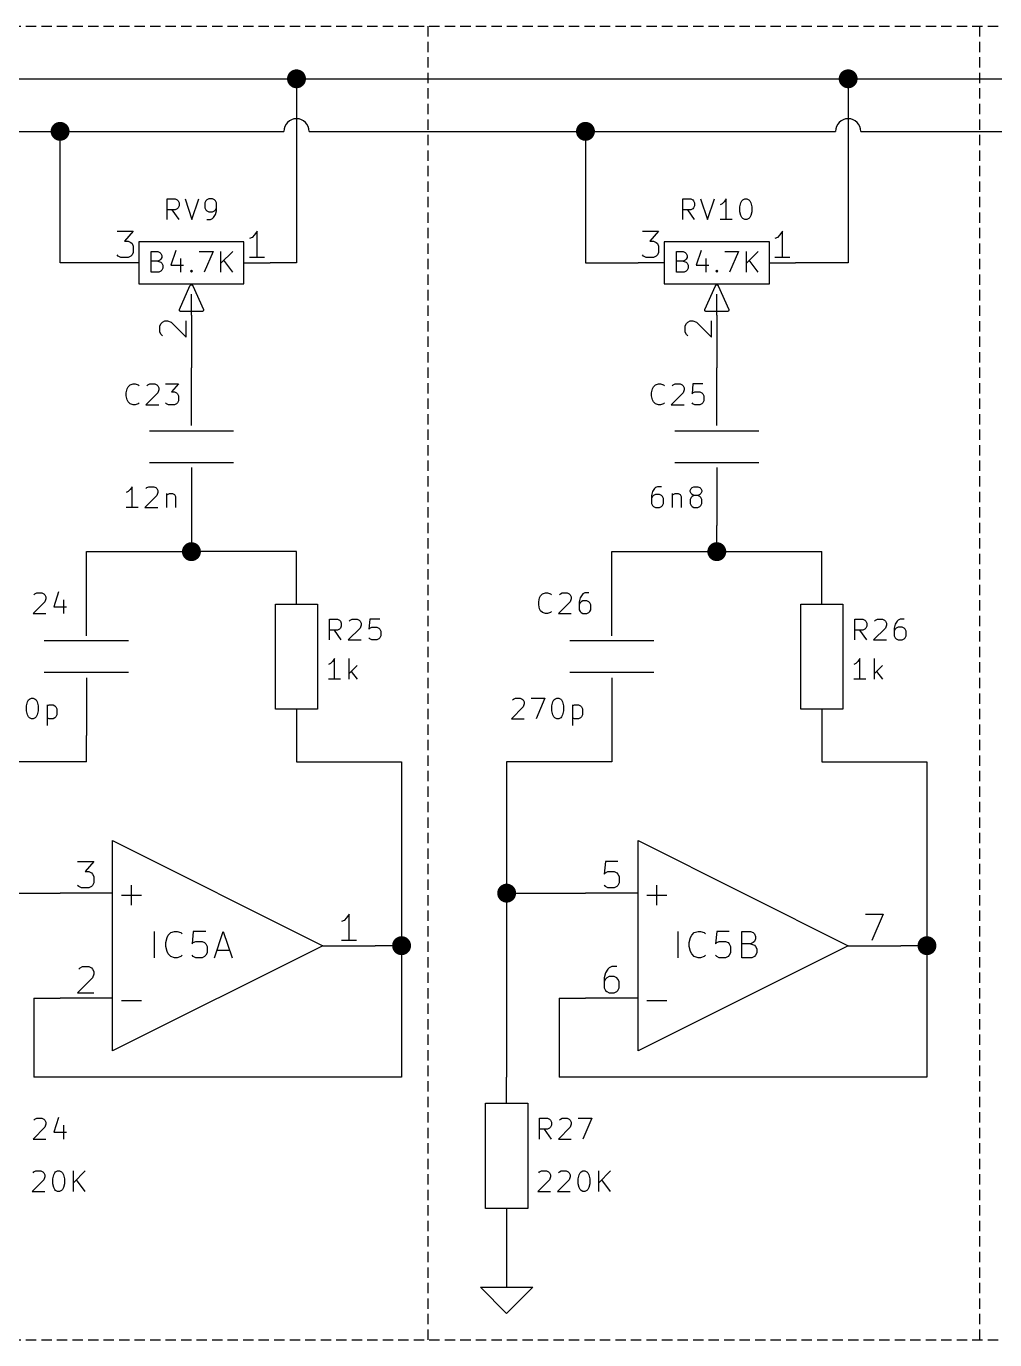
# Model space of a CAD drawing. Header units: millimetres. Extents: x 10 to 287, y -200 to -10.
# Drawn here: x 169.8 to 216.6, y -158.8 to -95.2 of the extents above; entities that cross this region are included whole.
import ezdxf

# ---------------------------------------------------------------- set-up
doc = ezdxf.new("R2010")
doc.units = ezdxf.units.MM
doc.linetypes.add('DASHED', pattern=[0.75, 0.5, -0.25])
for name, color, linetype in [('BLUETWENTY', 160, 'CONTINUOUS'), ('GREENSIXTYFIVE', 129, 'CONTINUOUS'), ('LIGHTBLUE', 172, 'CONTINUOUS'), ('LIGHTGREEN', 92, 'CONTINUOUS'), ('LIGHTORANGE', 30, 'CONTINUOUS'), ('LIGHTRED', 12, 'CONTINUOUS'), ('PUREORANGE', 40, 'CONTINUOUS'), ('RED', 14, 'CONTINUOUS'), ('WHITE', 250, 'CONTINUOUS')]:
    doc.layers.add(name, color=color, linetype=linetype)

msp = doc.modelspace()

# ---------------------------------------------------------------- linework, layer by layer
at = {"layer": 'BLUETWENTY', "linetype": 'CONTINUOUS'}
for p, q in [((175.8475, -107.1361), (175.8475, -106.1361)), ((175.8475, -106.1361), (176.1809, -106.1361)), ((176.1809, -106.6123), (175.8475, -106.6123)), ((176.1809, -106.1361), (176.2761, -106.1837)), ((176.2761, -106.5646), (176.1809, -106.6123)), ((176.1809, -106.6123), (176.3237, -106.6599)), ((176.2761, -106.1837), (176.3237, -106.2313)), ((176.3237, -106.517), (176.2761, -106.5646)), ((176.3237, -106.2313), (176.3714, -106.3265)), ((176.3714, -106.4218), (176.3237, -106.517)), ((176.3237, -106.6599), (176.3714, -106.7075)), ((176.3714, -106.3265), (176.3714, -106.4218)), ((177.038, -106.0885), (176.7999, -106.8027)), ((177.2761, -106.4694), (177.2761, -107.1361)), ((178.1809, -106.1361), (178.8476, -106.1361)), ((178.8476, -106.1361), (178.419, -107.1361)), ((179.2285, -107.1361), (179.2285, -106.1361)), ((179.8, -106.1361), (179.2285, -106.7075)), ((179.8, -107.1361), (179.3714, -106.5646)), ((201.2475, -107.1361), (201.2475, -106.1361)), ((201.2475, -106.1361), (201.5809, -106.1361)), ((201.5809, -106.6123), (201.2475, -106.6123)), ((201.5809, -106.1361), (201.6761, -106.1837)), ((201.6761, -106.5646), (201.5809, -106.6123)), ((201.5809, -106.6123), (201.7237, -106.6599)), ((201.6761, -106.1837), (201.7237, -106.2313)), ((201.7237, -106.517), (201.6761, -106.5646)), ((201.7237, -106.2313), (201.7714, -106.3265)), ((201.7714, -106.4218), (201.7237, -106.517)), ((201.7237, -106.6599), (201.7714, -106.7075)), ((201.7714, -106.3265), (201.7714, -106.4218)), ((202.438, -106.0885), (202.1999, -106.8027)), ((202.6761, -106.4694), (202.6761, -107.1361)), ((203.5809, -106.1361), (204.2476, -106.1361)), ((204.2476, -106.1361), (203.819, -107.1361)), ((204.6285, -107.1361), (204.6285, -106.1361)), ((205.2, -106.1361), (204.6285, -106.7075)), ((205.2, -107.1361), (204.7714, -106.5646)), ((176.2285, -107.1361), (175.8475, -107.1361)), ((176.3237, -107.0885), (176.2285, -107.1361)), ((176.3714, -107.0408), (176.3237, -107.0885)), ((176.3714, -106.7075), (176.419, -106.8027)), ((176.419, -106.9456), (176.3714, -107.0408)), ((176.419, -106.8027), (176.419, -106.9456)), ((176.7999, -106.8027), (177.419, -106.8027)), ((177.7523, -107.0885), (177.7999, -107.0408)), ((177.7999, -107.1361), (177.7523, -107.0885)), ((177.7999, -107.0408), (177.8476, -107.0885)), ((177.7999, -107.0408), (177.7999, -107.1361)), ((177.8476, -107.0885), (177.7999, -107.1361)), ((201.6285, -107.1361), (201.2475, -107.1361)), ((201.7237, -107.0885), (201.6285, -107.1361)), ((201.7714, -107.0408), (201.7237, -107.0885)), ((201.7714, -106.7075), (201.819, -106.8027)), ((201.819, -106.9456), (201.7714, -107.0408)), ((201.819, -106.8027), (201.819, -106.9456)), ((202.1999, -106.8027), (202.819, -106.8027)), ((203.1523, -107.0885), (203.1999, -107.0408)), ((203.1999, -107.1361), (203.1523, -107.0885)), ((203.1999, -107.0408), (203.2476, -107.0885)), ((203.1999, -107.0408), (203.1999, -107.1361)), ((203.2476, -107.0885), (203.1999, -107.1361))]:
    msp.add_line(p, q, dxfattribs=at)
at = {"layer": 'GREENSIXTYFIVE', "linetype": 'CONTINUOUS'}
for p, q in [((176.6333, -104.5961), (176.6333, -103.5961)), ((176.6333, -103.5961), (177.0143, -103.5961)), ((177.0143, -104.1199), (176.6333, -104.1199)), ((177.2048, -104.5961), (176.8714, -104.1199)), ((177.0143, -103.5961), (177.1095, -103.6437)), ((177.1095, -104.0723), (177.0143, -104.1199)), ((177.1095, -103.6437), (177.1572, -103.6913)), ((177.1572, -104.0246), (177.1095, -104.0723)), ((177.1572, -103.6913), (177.2048, -103.7865)), ((177.2048, -103.9294), (177.1572, -104.0246)), ((177.2048, -103.7865), (177.2048, -103.9294)), ((177.4905, -103.5961), (177.8238, -104.5961)), ((177.8238, -104.5961), (178.1572, -103.5961)), ((178.4904, -103.6913), (178.4428, -103.7865)), ((178.4428, -103.7865), (178.4428, -104.0246)), ((178.4428, -104.0246), (178.4904, -104.1199)), ((178.5381, -103.6437), (178.4904, -103.6913)), ((178.4904, -104.1199), (178.5381, -104.1675)), ((178.6333, -103.5961), (178.5381, -103.6437)), ((178.8238, -103.5961), (178.6333, -103.5961)), ((178.919, -103.6437), (178.8238, -103.5961)), ((178.9666, -103.6913), (178.919, -103.6437)), ((178.919, -104.1675), (178.9666, -104.1199)), ((179.0143, -103.7865), (178.9666, -103.6913)), ((178.9666, -104.1199), (179.0143, -104.0246)), ((179.0143, -104.1675), (179.0143, -103.7865)), ((201.5571, -104.5961), (201.5571, -103.5961)), ((201.5571, -103.5961), (201.9381, -103.5961)), ((201.9381, -104.1199), (201.5571, -104.1199)), ((202.1286, -104.5961), (201.7952, -104.1199)), ((201.9381, -103.5961), (202.0333, -103.6437)), ((202.0333, -104.0723), (201.9381, -104.1199)), ((202.0333, -103.6437), (202.081, -103.6913)), ((202.081, -104.0246), (202.0333, -104.0723)), ((202.081, -103.6913), (202.1286, -103.7865)), ((202.1286, -103.9294), (202.081, -104.0246)), ((202.1286, -103.7865), (202.1286, -103.9294)), ((202.4143, -103.5961), (202.7476, -104.5961)), ((202.7476, -104.5961), (203.081, -103.5961)), ((203.4619, -103.8342), (203.3666, -103.8818)), ((203.5571, -103.7389), (203.4619, -103.8342)), ((203.6523, -103.5961), (203.5571, -103.7389)), ((203.6523, -104.5961), (203.6523, -103.5961)), ((204.319, -103.977), (204.3666, -103.7865)), ((204.319, -104.2151), (204.319, -103.977)), ((204.3666, -103.7865), (204.4143, -103.6913)), ((204.4143, -103.6913), (204.4619, -103.6437)), ((204.4619, -103.6437), (204.5571, -103.5961)), ((204.5571, -103.5961), (204.6524, -103.5961)), ((204.6524, -103.5961), (204.7476, -103.6437)), ((204.7476, -103.6437), (204.7952, -103.6913)), ((204.7952, -103.6913), (204.8428, -103.7865)), ((204.8428, -103.7865), (204.8905, -103.977)), ((204.8905, -103.977), (204.8905, -104.2151)), ((178.5381, -104.1675), (178.6333, -104.2151)), ((178.5381, -104.5961), (178.7285, -104.5961)), ((178.6333, -104.2151), (178.8238, -104.2151)), ((178.7285, -104.5961), (178.8238, -104.5485)), ((178.8238, -104.2151), (178.919, -104.1675)), ((178.8238, -104.5485), (178.8714, -104.5008)), ((178.8714, -104.5008), (178.9666, -104.358)), ((178.9666, -104.358), (179.0143, -104.1675)), ((203.9381, -104.5961), (203.3666, -104.5961)), ((204.3666, -104.4056), (204.319, -104.2151)), ((204.4143, -104.5008), (204.3666, -104.4056)), ((204.4619, -104.5485), (204.4143, -104.5008)), ((204.5571, -104.5961), (204.4619, -104.5485)), ((204.6524, -104.5961), (204.5571, -104.5961)), ((204.7476, -104.5485), (204.6524, -104.5961)), ((204.7952, -104.5008), (204.7476, -104.5485)), ((204.8428, -104.4056), (204.7952, -104.5008)), ((204.8905, -104.2151), (204.8428, -104.4056)), ((174.6489, -112.9724), (174.6965, -112.782)), ((174.6489, -113.1153), (174.6489, -112.9724)), ((174.6965, -112.782), (174.7442, -112.6867)), ((174.7442, -112.6867), (174.8394, -112.5915)), ((174.8394, -112.5915), (174.9823, -112.5439)), ((174.9823, -112.5439), (175.0775, -112.5439)), ((175.0775, -112.5439), (175.2204, -112.5915)), ((175.2204, -112.5915), (175.268, -112.6391)), ((176.1727, -112.9724), (175.6013, -113.5439)), ((175.6489, -112.6391), (175.6965, -112.5915)), ((175.6965, -112.5915), (175.7918, -112.5439)), ((175.7918, -112.5439), (176.0299, -112.5439)), ((176.0299, -112.5439), (176.1251, -112.5915)), ((176.1251, -112.5915), (176.1727, -112.6391)), ((176.1727, -112.6391), (176.2204, -112.7343)), ((176.2204, -112.8296), (176.1727, -112.9724)), ((176.2204, -112.7343), (176.2204, -112.8296)), ((176.5537, -112.5439), (177.1728, -112.5439)), ((177.1728, -112.5439), (176.8394, -112.9248)), ((176.8394, -112.9248), (176.9823, -112.9248)), ((176.9823, -112.9248), (177.0775, -112.9724)), ((177.0775, -112.9724), (177.1251, -113.0201)), ((177.1251, -113.0201), (177.1728, -113.1153)), ((200.0489, -112.9724), (200.0965, -112.782)), ((200.0489, -113.1153), (200.0489, -112.9724)), ((200.0965, -112.782), (200.1442, -112.6867)), ((200.1442, -112.6867), (200.2394, -112.5915)), ((200.2394, -112.5915), (200.3823, -112.5439)), ((200.3823, -112.5439), (200.4775, -112.5439)), ((200.4775, -112.5439), (200.6204, -112.5915)), ((200.6204, -112.5915), (200.668, -112.6391)), ((201.5727, -112.9724), (201.0013, -113.5439)), ((201.0489, -112.6391), (201.0965, -112.5915)), ((201.0965, -112.5915), (201.1918, -112.5439)), ((201.1918, -112.5439), (201.4299, -112.5439)), ((201.4299, -112.5439), (201.5251, -112.5915)), ((201.5251, -112.5915), (201.5727, -112.6391)), ((201.5727, -112.6391), (201.6204, -112.7343)), ((201.6204, -112.8296), (201.5727, -112.9724)), ((201.6204, -112.7343), (201.6204, -112.8296)), ((202.0489, -112.5439), (202.0013, -113.0201)), ((202.0013, -113.0201), (202.0489, -112.9724)), ((202.5251, -112.5439), (202.0489, -112.5439)), ((202.0489, -112.9724), (202.1442, -112.9248)), ((202.1442, -112.9248), (202.3823, -112.9248)), ((202.3823, -112.9248), (202.4775, -112.9724)), ((202.4775, -112.9724), (202.5251, -113.0201)), ((202.5251, -113.0201), (202.5728, -113.1153)), ((174.6965, -113.3058), (174.6489, -113.1153)), ((174.7442, -113.401), (174.6965, -113.3058)), ((174.8394, -113.4963), (174.7442, -113.401)), ((174.9823, -113.5439), (174.8394, -113.4963)), ((175.0775, -113.5439), (174.9823, -113.5439)), ((175.2204, -113.4963), (175.0775, -113.5439)), ((175.268, -113.4486), (175.2204, -113.4963)), ((175.6013, -113.5439), (176.2204, -113.5439)), ((176.6013, -113.4963), (176.5537, -113.4486)), ((176.6966, -113.5439), (176.6013, -113.4963)), ((176.9823, -113.5439), (176.6966, -113.5439)), ((177.0775, -113.4963), (176.9823, -113.5439)), ((177.1251, -113.4486), (177.0775, -113.4963)), ((177.1728, -113.3534), (177.1251, -113.4486)), ((177.1728, -113.1153), (177.1728, -113.3534)), ((200.0965, -113.3058), (200.0489, -113.1153)), ((200.1442, -113.401), (200.0965, -113.3058)), ((200.2394, -113.4963), (200.1442, -113.401)), ((200.3823, -113.5439), (200.2394, -113.4963)), ((200.4775, -113.5439), (200.3823, -113.5439)), ((200.6204, -113.4963), (200.4775, -113.5439)), ((200.668, -113.4486), (200.6204, -113.4963)), ((201.0013, -113.5439), (201.6204, -113.5439)), ((202.0489, -113.4963), (202.0013, -113.4486)), ((202.1442, -113.5439), (202.0489, -113.4963)), ((202.3823, -113.5439), (202.1442, -113.5439)), ((202.4775, -113.4963), (202.3823, -113.5439)), ((202.5251, -113.4486), (202.4775, -113.4963)), ((202.5728, -113.3534), (202.5251, -113.4486)), ((202.5728, -113.1153), (202.5728, -113.3534)), ((174.7442, -117.7463), (174.6489, -117.7939)), ((174.8394, -117.651), (174.7442, -117.7463)), ((174.9346, -117.5082), (174.8394, -117.651)), ((174.9346, -118.5082), (174.9346, -117.5082)), ((176.1251, -117.9367), (175.5537, -118.5082)), ((175.6013, -117.6034), (175.6489, -117.5558)), ((175.6489, -117.5558), (175.7442, -117.5082)), ((175.7442, -117.5082), (175.9823, -117.5082)), ((175.9823, -117.5082), (176.0775, -117.5558)), ((176.0775, -117.5558), (176.1251, -117.6034)), ((176.1251, -117.6034), (176.1728, -117.6986)), ((176.1728, -117.7939), (176.1251, -117.9367)), ((176.1728, -117.6986), (176.1728, -117.7939)), ((176.6013, -117.8415), (176.6013, -118.5082)), ((176.6013, -117.9367), (176.649, -117.8891)), ((176.649, -117.8891), (176.7442, -117.8415)), ((176.7442, -117.8415), (176.8871, -117.8415)), ((176.8871, -117.8415), (176.9823, -117.8891)), ((176.9823, -117.8891), (177.0299, -117.9844)), ((177.0299, -117.9844), (177.0299, -118.5082)), ((200.0965, -117.7463), (200.0489, -117.9367)), ((200.0489, -117.9367), (200.0489, -118.3177)), ((200.0965, -117.9844), (200.0489, -118.0796)), ((200.1918, -117.6034), (200.0965, -117.7463)), ((200.1442, -117.9367), (200.0965, -117.9844)), ((200.2394, -117.8891), (200.1442, -117.9367)), ((200.2394, -117.5558), (200.1918, -117.6034)), ((200.3346, -117.5082), (200.2394, -117.5558)), ((200.4299, -117.8891), (200.2394, -117.8891)), ((200.5251, -117.5082), (200.3346, -117.5082)), ((200.5251, -117.9367), (200.4299, -117.8891)), ((200.5727, -117.9844), (200.5251, -117.9367)), ((200.6204, -118.0796), (200.5727, -117.9844)), ((200.6204, -118.3177), (200.6204, -118.0796)), ((201.0489, -117.8415), (201.0489, -118.5082)), ((201.0489, -117.9367), (201.0966, -117.8891)), ((201.0966, -117.8891), (201.1918, -117.8415)), ((201.1918, -117.8415), (201.3347, -117.8415)), ((201.3347, -117.8415), (201.4299, -117.8891)), ((201.4299, -117.8891), (201.4775, -117.9844)), ((201.4775, -117.9844), (201.4775, -118.5082)), ((201.9061, -117.6986), (201.9537, -117.6034)), ((201.9061, -117.7463), (201.9061, -117.6986)), ((201.9537, -117.8415), (201.9061, -117.7463)), ((201.9537, -118.032), (201.9061, -118.1272)), ((201.9537, -117.6034), (202.0014, -117.5558)), ((202.0014, -117.8891), (201.9537, -117.8415)), ((202.0014, -117.9844), (201.9537, -118.032)), ((202.0014, -117.5558), (202.0966, -117.5082)), ((202.0966, -117.9367), (202.0014, -117.8891)), ((202.0966, -117.9367), (202.0014, -117.9844)), ((202.0966, -117.5082), (202.2871, -117.5082)), ((202.2871, -117.9367), (202.0966, -117.9367)), ((202.2871, -117.5082), (202.3823, -117.5558)), ((202.3823, -117.8891), (202.2871, -117.9367)), ((202.3823, -117.9844), (202.2871, -117.9367)), ((202.3823, -117.5558), (202.4299, -117.6034)), ((202.4299, -117.8415), (202.3823, -117.8891)), ((202.4299, -118.032), (202.3823, -117.9844)), ((202.4299, -117.6034), (202.4776, -117.6986)), ((202.4776, -117.7463), (202.4299, -117.8415)), ((202.4776, -118.1272), (202.4299, -118.032)), ((202.4776, -117.6986), (202.4776, -117.7463)), ((175.2204, -118.5082), (174.6489, -118.5082)), ((175.5537, -118.5082), (176.1728, -118.5082)), ((200.0489, -118.3177), (200.0965, -118.4129)), ((200.0965, -118.4129), (200.1442, -118.4606)), ((200.1442, -118.4606), (200.2394, -118.5082)), ((200.2394, -118.5082), (200.4299, -118.5082)), ((200.4299, -118.5082), (200.5251, -118.4606)), ((200.5251, -118.4606), (200.5727, -118.4129)), ((200.5727, -118.4129), (200.6204, -118.3177)), ((201.9061, -118.1272), (201.9061, -118.3177)), ((201.9061, -118.3177), (201.9537, -118.4129)), ((201.9537, -118.4129), (202.0014, -118.4606)), ((202.0014, -118.4606), (202.0966, -118.5082)), ((202.0966, -118.5082), (202.2871, -118.5082)), ((202.2871, -118.5082), (202.3823, -118.4606)), ((202.3823, -118.4606), (202.4299, -118.4129)), ((202.4299, -118.4129), (202.4776, -118.3177)), ((202.4776, -118.3177), (202.4776, -118.1272)), ((170.7117, -123.0746), (170.1403, -123.6461)), ((170.1879, -122.7413), (170.2355, -122.6937)), ((170.2355, -122.6937), (170.3308, -122.6461)), ((170.3308, -122.6461), (170.5689, -122.6461)), ((170.5689, -122.6461), (170.6641, -122.6937)), ((170.6641, -122.6937), (170.7117, -122.7413)), ((170.7117, -122.7413), (170.7594, -122.8365)), ((170.7594, -122.9318), (170.7117, -123.0746)), ((170.7594, -122.8365), (170.7594, -122.9318)), ((171.3784, -122.5985), (171.1403, -123.3127)), ((171.6165, -122.9794), (171.6165, -123.6461)), ((194.5879, -123.0746), (194.6355, -122.8842)), ((194.5879, -123.2175), (194.5879, -123.0746)), ((194.6355, -122.8842), (194.6832, -122.7889)), ((194.6832, -122.7889), (194.7784, -122.6937)), ((194.7784, -122.6937), (194.9213, -122.6461)), ((194.9213, -122.6461), (195.0165, -122.6461)), ((195.0165, -122.6461), (195.1594, -122.6937)), ((195.1594, -122.6937), (195.207, -122.7413)), ((196.1117, -123.0746), (195.5403, -123.6461)), ((195.5879, -122.7413), (195.6355, -122.6937)), ((195.6355, -122.6937), (195.7308, -122.6461)), ((195.7308, -122.6461), (195.9689, -122.6461)), ((195.9689, -122.6461), (196.0641, -122.6937)), ((196.0641, -122.6937), (196.1117, -122.7413)), ((196.1117, -122.7413), (196.1594, -122.8365)), ((196.1594, -122.9318), (196.1117, -123.0746)), ((196.1594, -122.8365), (196.1594, -122.9318)), ((196.5879, -122.8842), (196.5403, -123.0746)), ((196.5403, -123.0746), (196.5403, -123.4556)), ((196.5879, -123.1223), (196.5403, -123.2175)), ((196.6832, -122.7413), (196.5879, -122.8842)), ((196.6356, -123.0746), (196.5879, -123.1223)), ((196.7308, -123.027), (196.6356, -123.0746)), ((196.7308, -122.6937), (196.6832, -122.7413)), ((196.826, -122.6461), (196.7308, -122.6937)), ((196.9213, -123.027), (196.7308, -123.027)), ((197.0165, -122.6461), (196.826, -122.6461)), ((197.0165, -123.0746), (196.9213, -123.027)), ((197.0641, -123.1223), (197.0165, -123.0746)), ((197.1118, -123.2175), (197.0641, -123.1223)), ((170.1403, -123.6461), (170.7594, -123.6461)), ((171.1403, -123.3127), (171.7594, -123.3127)), ((194.6355, -123.408), (194.5879, -123.2175)), ((194.6832, -123.5032), (194.6355, -123.408)), ((194.7784, -123.5985), (194.6832, -123.5032)), ((194.9213, -123.6461), (194.7784, -123.5985)), ((195.0165, -123.6461), (194.9213, -123.6461)), ((195.1594, -123.5985), (195.0165, -123.6461)), ((195.207, -123.5508), (195.1594, -123.5985)), ((195.5403, -123.6461), (196.1594, -123.6461)), ((196.5403, -123.4556), (196.5879, -123.5508)), ((196.5879, -123.5508), (196.6356, -123.5985)), ((196.6356, -123.5985), (196.7308, -123.6461)), ((196.7308, -123.6461), (196.9213, -123.6461)), ((196.9213, -123.6461), (197.0165, -123.5985)), ((197.0165, -123.5985), (197.0641, -123.5508)), ((197.0641, -123.5508), (197.1118, -123.4556)), ((197.1118, -123.4556), (197.1118, -123.2175)), ((184.4755, -124.9161), (184.4755, -123.9161)), ((184.4755, -123.9161), (184.8565, -123.9161)), ((184.8565, -124.4399), (184.4755, -124.4399)), ((185.047, -124.9161), (184.7136, -124.4399)), ((184.8565, -123.9161), (184.9517, -123.9637)), ((184.9517, -124.3923), (184.8565, -124.4399)), ((184.9517, -123.9637), (184.9994, -124.0113)), ((184.9994, -124.3446), (184.9517, -124.3923)), ((184.9994, -124.0113), (185.047, -124.1065)), ((185.047, -124.2494), (184.9994, -124.3446)), ((185.047, -124.1065), (185.047, -124.2494)), ((185.9517, -124.3446), (185.3803, -124.9161)), ((185.4279, -124.0113), (185.4755, -123.9637)), ((185.4755, -123.9637), (185.5708, -123.9161)), ((185.5708, -123.9161), (185.8089, -123.9161)), ((185.8089, -123.9161), (185.9041, -123.9637)), ((185.9041, -123.9637), (185.9517, -124.0113)), ((185.9517, -124.0113), (185.9994, -124.1065)), ((185.9994, -124.2018), (185.9517, -124.3446)), ((185.9994, -124.1065), (185.9994, -124.2018)), ((186.4279, -123.9161), (186.3803, -124.3923)), ((186.3803, -124.3923), (186.4279, -124.3446)), ((186.9041, -123.9161), (186.4279, -123.9161)), ((186.4279, -124.3446), (186.5232, -124.297)), ((186.5232, -124.297), (186.7613, -124.297)), ((186.7613, -124.297), (186.8565, -124.3446)), ((186.8565, -124.3446), (186.9041, -124.3923)), ((186.9041, -124.3923), (186.9518, -124.4875)), ((209.8755, -124.9161), (209.8755, -123.9161)), ((209.8755, -123.9161), (210.2565, -123.9161)), ((210.2565, -124.4399), (209.8755, -124.4399)), ((210.447, -124.9161), (210.1136, -124.4399)), ((210.2565, -123.9161), (210.3517, -123.9637)), ((210.3517, -124.3923), (210.2565, -124.4399)), ((210.3517, -123.9637), (210.3994, -124.0113)), ((210.3994, -124.3446), (210.3517, -124.3923)), ((210.3994, -124.0113), (210.447, -124.1065)), ((210.447, -124.2494), (210.3994, -124.3446)), ((210.447, -124.1065), (210.447, -124.2494)), ((211.3517, -124.3446), (210.7803, -124.9161)), ((210.8279, -124.0113), (210.8755, -123.9637)), ((210.8755, -123.9637), (210.9708, -123.9161)), ((210.9708, -123.9161), (211.2089, -123.9161)), ((211.2089, -123.9161), (211.3041, -123.9637)), ((211.3041, -123.9637), (211.3517, -124.0113)), ((211.3517, -124.0113), (211.3994, -124.1065)), ((211.3994, -124.2018), (211.3517, -124.3446)), ((211.3994, -124.1065), (211.3994, -124.2018)), ((211.8279, -124.1542), (211.7803, -124.3446)), ((211.7803, -124.3446), (211.7803, -124.7256)), ((211.8279, -124.3923), (211.7803, -124.4875)), ((211.9232, -124.0113), (211.8279, -124.1542)), ((211.8756, -124.3446), (211.8279, -124.3923)), ((211.9708, -124.297), (211.8756, -124.3446)), ((211.9708, -123.9637), (211.9232, -124.0113)), ((212.066, -123.9161), (211.9708, -123.9637)), ((212.1613, -124.297), (211.9708, -124.297)), ((212.2565, -123.9161), (212.066, -123.9161)), ((212.2565, -124.3446), (212.1613, -124.297)), ((212.3041, -124.3923), (212.2565, -124.3446)), ((212.3518, -124.4875), (212.3041, -124.3923)), ((185.3803, -124.9161), (185.9994, -124.9161)), ((186.4279, -124.8685), (186.3803, -124.8208)), ((186.5232, -124.9161), (186.4279, -124.8685)), ((186.7613, -124.9161), (186.5232, -124.9161)), ((186.8565, -124.8685), (186.7613, -124.9161)), ((186.9041, -124.8208), (186.8565, -124.8685)), ((186.9518, -124.7256), (186.9041, -124.8208)), ((186.9518, -124.4875), (186.9518, -124.7256)), ((210.7803, -124.9161), (211.3994, -124.9161)), ((211.7803, -124.7256), (211.8279, -124.8208)), ((211.8279, -124.8208), (211.8756, -124.8685)), ((211.8756, -124.8685), (211.9708, -124.9161)), ((211.9708, -124.9161), (212.1613, -124.9161)), ((212.1613, -124.9161), (212.2565, -124.8685)), ((212.2565, -124.8685), (212.3041, -124.8208)), ((212.3041, -124.8208), (212.3518, -124.7256)), ((212.3518, -124.7256), (212.3518, -124.4875)), ((184.5232, -126.0592), (184.4279, -126.1068)), ((184.6184, -125.9639), (184.5232, -126.0592)), ((184.7136, -125.8211), (184.6184, -125.9639)), ((184.7136, -126.8211), (184.7136, -125.8211)), ((185.4279, -126.8211), (185.4279, -125.8211)), ((185.8089, -126.1544), (185.4279, -126.5354)), ((209.9232, -126.0592), (209.8279, -126.1068)), ((210.0184, -125.9639), (209.9232, -126.0592)), ((210.1136, -125.8211), (210.0184, -125.9639)), ((210.1136, -126.8211), (210.1136, -125.8211)), ((210.8279, -126.8211), (210.8279, -125.8211)), ((211.2089, -126.1544), (210.8279, -126.5354)), ((184.9994, -126.8211), (184.4279, -126.8211)), ((185.5232, -126.4401), (185.8089, -126.8211)), ((210.3994, -126.8211), (209.8279, -126.8211)), ((210.9232, -126.4401), (211.2089, -126.8211)), ((169.8227, -128.107), (169.8703, -127.9165)), ((169.8227, -128.3451), (169.8227, -128.107)), ((169.8703, -127.9165), (169.918, -127.8213)), ((169.918, -127.8213), (169.9656, -127.7737)), ((169.9656, -127.7737), (170.0608, -127.7261)), ((170.0608, -127.7261), (170.1561, -127.7261)), ((170.1561, -127.7261), (170.2513, -127.7737)), ((170.2513, -127.7737), (170.2989, -127.8213)), ((170.2989, -127.8213), (170.3465, -127.9165)), ((170.3465, -127.9165), (170.3942, -128.107)), ((170.3942, -128.107), (170.3942, -128.3451)), ((170.8227, -128.0594), (170.8227, -129.0594)), ((170.8227, -128.107), (170.918, -128.0594)), ((170.918, -128.0594), (171.1085, -128.0594)), ((171.1085, -128.0594), (171.2037, -128.107)), ((171.2037, -128.107), (171.2513, -128.1546)), ((171.2513, -128.1546), (171.2989, -128.2499)), ((171.2989, -128.2499), (171.2989, -128.5356)), ((193.8417, -128.1546), (193.2703, -128.7261)), ((193.3179, -127.8213), (193.3655, -127.7737)), ((193.3655, -127.7737), (193.4608, -127.7261)), ((193.4608, -127.7261), (193.6989, -127.7261)), ((193.6989, -127.7261), (193.7941, -127.7737)), ((193.7941, -127.7737), (193.8417, -127.8213)), ((193.8417, -127.8213), (193.8894, -127.9165)), ((193.8894, -128.0118), (193.8417, -128.1546)), ((193.8894, -127.9165), (193.8894, -128.0118)), ((194.2227, -127.7261), (194.8894, -127.7261)), ((194.8894, -127.7261), (194.4608, -128.7261)), ((195.2227, -128.107), (195.2703, -127.9165)), ((195.2227, -128.3451), (195.2227, -128.107)), ((195.2703, -127.9165), (195.318, -127.8213)), ((195.318, -127.8213), (195.3656, -127.7737)), ((195.3656, -127.7737), (195.4608, -127.7261)), ((195.4608, -127.7261), (195.5561, -127.7261)), ((195.5561, -127.7261), (195.6513, -127.7737)), ((195.6513, -127.7737), (195.6989, -127.8213)), ((195.6989, -127.8213), (195.7465, -127.9165)), ((195.7465, -127.9165), (195.7942, -128.107)), ((195.7942, -128.107), (195.7942, -128.3451)), ((196.2227, -128.0594), (196.2227, -129.0594)), ((196.2227, -128.107), (196.318, -128.0594)), ((196.318, -128.0594), (196.5085, -128.0594)), ((196.5085, -128.0594), (196.6037, -128.107)), ((196.6037, -128.107), (196.6513, -128.1546)), ((196.6513, -128.1546), (196.6989, -128.2499)), ((196.6989, -128.2499), (196.6989, -128.5356)), ((169.8703, -128.5356), (169.8227, -128.3451)), ((169.918, -128.6308), (169.8703, -128.5356)), ((169.9656, -128.6785), (169.918, -128.6308)), ((170.0608, -128.7261), (169.9656, -128.6785)), ((170.1561, -128.7261), (170.0608, -128.7261)), ((170.2513, -128.6785), (170.1561, -128.7261)), ((170.2989, -128.6308), (170.2513, -128.6785)), ((170.3465, -128.5356), (170.2989, -128.6308)), ((170.3942, -128.3451), (170.3465, -128.5356)), ((170.918, -128.7261), (170.8227, -128.6785)), ((171.1085, -128.7261), (170.918, -128.7261)), ((171.2037, -128.6785), (171.1085, -128.7261)), ((171.2513, -128.6308), (171.2037, -128.6785)), ((171.2989, -128.5356), (171.2513, -128.6308)), ((193.2703, -128.7261), (193.8894, -128.7261)), ((195.2703, -128.5356), (195.2227, -128.3451)), ((195.318, -128.6308), (195.2703, -128.5356)), ((195.3656, -128.6785), (195.318, -128.6308)), ((195.4608, -128.7261), (195.3656, -128.6785)), ((195.5561, -128.7261), (195.4608, -128.7261)), ((195.6513, -128.6785), (195.5561, -128.7261)), ((195.6989, -128.6308), (195.6513, -128.6785)), ((195.7465, -128.5356), (195.6989, -128.6308)), ((195.7942, -128.3451), (195.7465, -128.5356)), ((196.318, -128.7261), (196.2227, -128.6785)), ((196.5085, -128.7261), (196.318, -128.7261)), ((196.6037, -128.6785), (196.5085, -128.7261)), ((196.6513, -128.6308), (196.6037, -128.6785)), ((196.6989, -128.5356), (196.6513, -128.6308)), ((174.9031, -137.7475), (174.9031, -136.7799)), ((200.3031, -137.7475), (200.3031, -136.7799)), ((174.4193, -137.2637), (175.387, -137.2637)), ((199.8193, -137.2637), (200.787, -137.2637)), ((176.0159, -140.2792), (176.0159, -139.0092)), ((176.8022, -139.0697), (176.9836, -139.0092)), ((176.9836, -139.0092), (177.1045, -139.0092)), ((177.1045, -139.0092), (177.286, -139.0697)), ((177.8907, -139.0092), (177.8303, -139.614)), ((178.4955, -139.0092), (177.8907, -139.0092)), ((178.9188, -140.2792), (179.3421, -139.0092)), ((179.3421, -139.0092), (179.7655, -140.2792)), ((201.3252, -140.2792), (201.3252, -139.0092)), ((202.1115, -139.0697), (202.2929, -139.0092)), ((202.2929, -139.0092), (202.4138, -139.0092)), ((202.4138, -139.0092), (202.5953, -139.0697)), ((203.2, -139.0092), (203.1396, -139.614)), ((203.8048, -139.0092), (203.2, -139.0092)), ((204.4095, -140.2792), (204.4095, -139.0092)), ((204.4095, -139.0092), (204.8329, -139.0092)), ((204.8329, -139.0092), (204.9538, -139.0697)), ((176.5603, -139.5535), (176.6207, -139.3116)), ((176.5603, -139.7349), (176.5603, -139.5535)), ((176.6207, -139.3116), (176.6812, -139.1907)), ((176.6812, -139.1907), (176.8022, -139.0697)), ((177.286, -139.0697), (177.3464, -139.1302)), ((177.8303, -139.614), (177.8907, -139.5535)), ((177.8907, -139.5535), (178.0117, -139.493)), ((178.0117, -139.493), (178.3141, -139.493)), ((178.3141, -139.493), (178.435, -139.5535)), ((178.435, -139.5535), (178.4955, -139.614)), ((178.4955, -139.614), (178.556, -139.7349)), ((201.8696, -139.5535), (201.93, -139.3116)), ((201.8696, -139.7349), (201.8696, -139.5535)), ((201.93, -139.3116), (201.9905, -139.1907)), ((201.9905, -139.1907), (202.1115, -139.0697)), ((202.5953, -139.0697), (202.6557, -139.1302)), ((203.1396, -139.614), (203.2, -139.5535)), ((203.2, -139.5535), (203.321, -139.493)), ((203.321, -139.493), (203.6234, -139.493)), ((203.6234, -139.493), (203.7443, -139.5535)), ((203.7443, -139.5535), (203.8048, -139.614)), ((203.8048, -139.614), (203.8653, -139.7349)), ((204.8329, -139.614), (204.4095, -139.614)), ((204.9538, -139.5535), (204.8329, -139.614)), ((204.8329, -139.614), (205.0143, -139.6745)), ((204.9538, -139.0697), (205.0143, -139.1302)), ((205.0143, -139.493), (204.9538, -139.5535)), ((205.0143, -139.1302), (205.0748, -139.2511)), ((205.0748, -139.3721), (205.0143, -139.493)), ((205.0143, -139.6745), (205.0748, -139.7349)), ((205.0748, -139.2511), (205.0748, -139.3721)), ((176.6207, -139.9768), (176.5603, -139.7349)), ((176.6812, -140.0978), (176.6207, -139.9768)), ((176.8022, -140.2188), (176.6812, -140.0978)), ((176.9836, -140.2792), (176.8022, -140.2188)), ((177.1045, -140.2792), (176.9836, -140.2792)), ((177.286, -140.2188), (177.1045, -140.2792)), ((177.3464, -140.1583), (177.286, -140.2188)), ((177.8907, -140.2188), (177.8303, -140.1583)), ((178.0117, -140.2792), (177.8907, -140.2188)), ((178.3141, -140.2792), (178.0117, -140.2792)), ((178.435, -140.2188), (178.3141, -140.2792)), ((178.4955, -140.1583), (178.435, -140.2188)), ((178.556, -140.0373), (178.4955, -140.1583)), ((178.556, -139.7349), (178.556, -140.0373)), ((179.0398, -139.9164), (179.6445, -139.9164)), ((201.93, -139.9768), (201.8696, -139.7349)), ((201.9905, -140.0978), (201.93, -139.9768)), ((202.1115, -140.2188), (201.9905, -140.0978)), ((202.2929, -140.2792), (202.1115, -140.2188)), ((202.4138, -140.2792), (202.2929, -140.2792)), ((202.5953, -140.2188), (202.4138, -140.2792)), ((202.6557, -140.1583), (202.5953, -140.2188)), ((203.2, -140.2188), (203.1396, -140.1583)), ((203.321, -140.2792), (203.2, -140.2188)), ((203.6234, -140.2792), (203.321, -140.2792)), ((203.7443, -140.2188), (203.6234, -140.2792)), ((203.8048, -140.1583), (203.7443, -140.2188)), ((203.8653, -140.0373), (203.8048, -140.1583)), ((203.8653, -139.7349), (203.8653, -140.0373)), ((204.8933, -140.2792), (204.4095, -140.2792)), ((205.0143, -140.2188), (204.8933, -140.2792)), ((205.0748, -140.1583), (205.0143, -140.2188)), ((205.0748, -139.7349), (205.1352, -139.8559)), ((205.1352, -140.0373), (205.0748, -140.1583)), ((205.1352, -139.8559), (205.1352, -140.0373)), ((174.4193, -142.3437), (175.387, -142.3437)), ((199.8193, -142.3437), (200.787, -142.3437)), ((170.7117, -148.4746), (170.1403, -149.0461)), ((170.1879, -148.1413), (170.2355, -148.0937)), ((170.2355, -148.0937), (170.3308, -148.0461)), ((170.3308, -148.0461), (170.5689, -148.0461)), ((170.5689, -148.0461), (170.6641, -148.0937)), ((170.6641, -148.0937), (170.7117, -148.1413)), ((170.7117, -148.1413), (170.7594, -148.2365)), ((170.7594, -148.3318), (170.7117, -148.4746)), ((170.7594, -148.2365), (170.7594, -148.3318)), ((171.3784, -147.9985), (171.1403, -148.7127)), ((171.6165, -148.3794), (171.6165, -149.0461)), ((194.6355, -149.0461), (194.6355, -148.0461)), ((194.6355, -148.0461), (195.0165, -148.0461)), ((195.0165, -148.5699), (194.6355, -148.5699)), ((195.207, -149.0461), (194.8736, -148.5699)), ((195.0165, -148.0461), (195.1117, -148.0937)), ((195.1117, -148.5223), (195.0165, -148.5699)), ((195.1117, -148.0937), (195.1594, -148.1413)), ((195.1594, -148.4746), (195.1117, -148.5223)), ((195.1594, -148.1413), (195.207, -148.2365)), ((195.207, -148.3794), (195.1594, -148.4746)), ((195.207, -148.2365), (195.207, -148.3794)), ((196.1117, -148.4746), (195.5403, -149.0461)), ((195.5879, -148.1413), (195.6355, -148.0937)), ((195.6355, -148.0937), (195.7308, -148.0461)), ((195.7308, -148.0461), (195.9689, -148.0461)), ((195.9689, -148.0461), (196.0641, -148.0937)), ((196.0641, -148.0937), (196.1117, -148.1413)), ((196.1117, -148.1413), (196.1594, -148.2365)), ((196.1594, -148.3318), (196.1117, -148.4746)), ((196.1594, -148.2365), (196.1594, -148.3318)), ((196.4927, -148.0461), (197.1594, -148.0461)), ((197.1594, -148.0461), (196.7308, -149.0461)), ((170.1403, -149.0461), (170.7594, -149.0461)), ((171.1403, -148.7127), (171.7594, -148.7127)), ((195.5403, -149.0461), (196.1594, -149.0461)), ((170.6641, -151.0146), (170.0927, -151.5861)), ((170.1403, -150.6813), (170.1879, -150.6337)), ((170.1879, -150.6337), (170.2832, -150.5861)), ((170.2832, -150.5861), (170.5213, -150.5861)), ((170.5213, -150.5861), (170.6165, -150.6337)), ((170.6165, -150.6337), (170.6641, -150.6813)), ((170.6641, -150.6813), (170.7118, -150.7765)), ((170.7118, -150.8718), (170.6641, -151.0146)), ((170.7118, -150.7765), (170.7118, -150.8718)), ((171.0927, -150.967), (171.1403, -150.7765)), ((171.0927, -151.2051), (171.0927, -150.967)), ((171.1403, -150.7765), (171.188, -150.6813)), ((171.188, -150.6813), (171.2356, -150.6337)), ((171.2356, -150.6337), (171.3308, -150.5861)), ((171.3308, -150.5861), (171.4261, -150.5861)), ((171.4261, -150.5861), (171.5213, -150.6337)), ((171.5213, -150.6337), (171.5689, -150.6813)), ((171.5689, -150.6813), (171.6165, -150.7765)), ((171.6165, -150.7765), (171.6642, -150.967)), ((171.6642, -150.967), (171.6642, -151.2051)), ((172.0927, -151.5861), (172.0927, -150.5861)), ((172.6642, -150.5861), (172.0927, -151.1575)), ((172.6642, -151.5861), (172.2356, -151.0146)), ((195.1117, -151.0146), (194.5403, -151.5861)), ((194.5879, -150.6813), (194.6355, -150.6337)), ((194.6355, -150.6337), (194.7308, -150.5861)), ((194.7308, -150.5861), (194.9689, -150.5861)), ((194.9689, -150.5861), (195.0641, -150.6337)), ((195.0641, -150.6337), (195.1117, -150.6813)), ((195.1117, -150.6813), (195.1594, -150.7765)), ((195.1594, -150.8718), (195.1117, -151.0146)), ((195.1594, -150.7765), (195.1594, -150.8718)), ((196.0641, -151.0146), (195.4927, -151.5861)), ((195.5403, -150.6813), (195.5879, -150.6337)), ((195.5879, -150.6337), (195.6832, -150.5861)), ((195.6832, -150.5861), (195.9213, -150.5861)), ((195.9213, -150.5861), (196.0165, -150.6337)), ((196.0165, -150.6337), (196.0641, -150.6813)), ((196.0641, -150.6813), (196.1118, -150.7765)), ((196.1118, -150.8718), (196.0641, -151.0146)), ((196.1118, -150.7765), (196.1118, -150.8718)), ((196.4927, -150.967), (196.5403, -150.7765)), ((196.4927, -151.2051), (196.4927, -150.967)), ((196.5403, -150.7765), (196.588, -150.6813)), ((196.588, -150.6813), (196.6356, -150.6337)), ((196.6356, -150.6337), (196.7308, -150.5861)), ((196.7308, -150.5861), (196.8261, -150.5861)), ((196.8261, -150.5861), (196.9213, -150.6337)), ((196.9213, -150.6337), (196.9689, -150.6813)), ((196.9689, -150.6813), (197.0165, -150.7765)), ((197.0165, -150.7765), (197.0642, -150.967)), ((197.0642, -150.967), (197.0642, -151.2051)), ((197.4927, -151.5861), (197.4927, -150.5861)), ((198.0642, -150.5861), (197.4927, -151.1575)), ((198.0642, -151.5861), (197.6356, -151.0146)), ((170.0927, -151.5861), (170.7118, -151.5861)), ((171.1403, -151.3956), (171.0927, -151.2051)), ((171.188, -151.4908), (171.1403, -151.3956)), ((171.2356, -151.5385), (171.188, -151.4908)), ((171.3308, -151.5861), (171.2356, -151.5385)), ((171.4261, -151.5861), (171.3308, -151.5861)), ((171.5213, -151.5385), (171.4261, -151.5861)), ((171.5689, -151.4908), (171.5213, -151.5385)), ((171.6165, -151.3956), (171.5689, -151.4908)), ((171.6642, -151.2051), (171.6165, -151.3956)), ((194.5403, -151.5861), (195.1594, -151.5861)), ((195.4927, -151.5861), (196.1118, -151.5861)), ((196.5403, -151.3956), (196.4927, -151.2051)), ((196.588, -151.4908), (196.5403, -151.3956)), ((196.6356, -151.5385), (196.588, -151.4908)), ((196.7308, -151.5861), (196.6356, -151.5385)), ((196.8261, -151.5861), (196.7308, -151.5861)), ((196.9213, -151.5385), (196.8261, -151.5861)), ((196.9689, -151.4908), (196.9213, -151.5385)), ((197.0165, -151.3956), (196.9689, -151.4908)), ((197.0642, -151.2051), (197.0165, -151.3956))]:
    msp.add_line(p, q, dxfattribs=at)
at = {"layer": 'LIGHTBLUE', "linetype": 'DASHED'}
for p, q in [((114.3, -95.25), (266.7, -95.25)), ((189.23, -95.25), (189.23, -158.75)), ((215.9, -95.25), (215.9, -158.75)), ((114.3, -158.75), (266.7, -158.75))]:
    msp.add_line(p, q, dxfattribs=at)
at = {"layer": 'LIGHTGREEN', "linetype": 'CONTINUOUS'}
for p, q in [((177.8, -110.49), (177.8, -111.76)), ((203.2, -110.49), (203.2, -111.76)), ((177.8, -119.38), (177.8, -120.65)), ((203.2, -120.65), (203.2, -119.38)), ((172.72, -121.92), (172.72, -120.65)), ((172.72, -120.65), (177.8, -120.65)), ((182.88, -120.65), (177.8, -120.65)), ((182.88, -121.92), (182.88, -120.65)), ((198.12, -120.65), (203.2, -120.65)), ((198.12, -121.92), (198.12, -120.65)), ((203.2, -120.65), (208.28, -120.65)), ((208.28, -121.92), (208.28, -120.65)), ((172.72, -130.81), (172.72, -129.54)), ((182.88, -129.54), (182.88, -130.81)), ((198.12, -129.54), (198.12, -130.81)), ((208.28, -129.54), (208.28, -130.81)), ((172.72, -130.81), (167.64, -130.81)), ((182.88, -130.81), (187.96, -130.81)), ((187.96, -130.81), (187.96, -139.7)), ((193.04, -130.81), (193.04, -146.05)), ((198.12, -130.81), (193.04, -130.81)), ((208.28, -130.81), (213.36, -130.81)), ((213.36, -130.81), (213.36, -139.7)), ((167.64, -137.16), (171.45, -137.16)), ((193.04, -137.16), (196.85, -137.16)), ((187.96, -139.7), (186.69, -139.7)), ((187.96, -139.7), (187.96, -146.05)), ((213.36, -139.7), (212.09, -139.7)), ((213.36, -139.7), (213.36, -146.05)), ((170.18, -142.24), (171.45, -142.24)), ((170.18, -142.24), (170.18, -146.05)), ((195.58, -142.24), (196.85, -142.24)), ((195.58, -142.24), (195.58, -146.05)), ((187.96, -146.05), (170.18, -146.05)), ((213.36, -146.05), (195.58, -146.05)), ((193.04, -153.67), (193.04, -154.94))]:
    msp.add_line(p, q, dxfattribs=at)
at = {"layer": 'LIGHTGREEN', "const_width": 0.4572}
for points in [[(177.5714, -120.65, 1), (178.0286, -120.65, 1)], [(202.9714, -120.65, 1), (203.4286, -120.65, 1)], [(192.8114, -137.16, 1), (193.2686, -137.16, 1)], [(187.7314, -139.7, 1), (188.1886, -139.7, 1)], [(213.1314, -139.7, 1), (213.5886, -139.7, 1)]]:
    msp.add_lwpolyline(points, format="xyb", close=True, dxfattribs=at)
at = {"layer": 'LIGHTGREEN'}
for centre in [(182.88, -100.33), (209.55, -100.33)]:
    msp.add_arc(centre, 0.6096, 0, 180, dxfattribs=at)
at = {"layer": 'LIGHTORANGE', "linetype": 'CONTINUOUS'}
for p, q in [((158.0896, -100.33), (182.2704, -100.33)), ((171.45, -106.68), (171.45, -100.33)), ((183.4896, -100.33), (208.9404, -100.33)), ((196.85, -100.33), (196.85, -106.68)), ((210.1596, -100.33), (234.3404, -100.33)), ((173.99, -106.68), (171.45, -106.68)), ((196.85, -106.68), (199.39, -106.68))]:
    msp.add_line(p, q, dxfattribs=at)
at = {"layer": 'LIGHTORANGE', "const_width": 0.4572}
for points in [[(171.2214, -100.33, 1), (171.6786, -100.33, 1)], [(196.6214, -100.33, 1), (197.0786, -100.33, 1)]]:
    msp.add_lwpolyline(points, format="xyb", close=True, dxfattribs=at)
at = {"layer": 'LIGHTRED', "linetype": 'CONTINUOUS'}
for p, q in [((174.2017, -105.1529), (174.9879, -105.1529)), ((174.9879, -105.1529), (174.5645, -105.6367)), ((180.8541, -105.3344), (180.7331, -105.4553)), ((180.975, -105.1529), (180.8541, -105.3344)), ((180.975, -106.4229), (180.975, -105.1529)), ((199.6017, -105.1529), (200.3879, -105.1529)), ((200.3879, -105.1529), (199.9645, -105.6367)), ((206.2541, -105.3344), (206.1331, -105.4553)), ((206.375, -105.1529), (206.2541, -105.3344)), ((206.375, -106.4229), (206.375, -105.1529)), ((174.5645, -105.6367), (174.746, -105.6367)), ((174.746, -105.6367), (174.8669, -105.6972)), ((174.8669, -105.6972), (174.9274, -105.7577)), ((174.9274, -105.7577), (174.9879, -105.8786)), ((174.9879, -105.8786), (174.9879, -106.181)), ((180.7331, -105.4553), (180.6122, -105.5158)), ((199.9645, -105.6367), (200.146, -105.6367)), ((200.146, -105.6367), (200.2669, -105.6972)), ((200.2669, -105.6972), (200.3274, -105.7577)), ((200.3274, -105.7577), (200.3879, -105.8786)), ((200.3879, -105.8786), (200.3879, -106.181)), ((206.1331, -105.4553), (206.0122, -105.5158)), ((174.2622, -106.3625), (174.2017, -106.302)), ((174.3831, -106.4229), (174.2622, -106.3625)), ((174.746, -106.4229), (174.3831, -106.4229)), ((174.8669, -106.3625), (174.746, -106.4229)), ((174.9274, -106.302), (174.8669, -106.3625)), ((174.9879, -106.181), (174.9274, -106.302)), ((181.3379, -106.4229), (180.6122, -106.4229)), ((199.6622, -106.3625), (199.6017, -106.302)), ((199.7831, -106.4229), (199.6622, -106.3625)), ((200.146, -106.4229), (199.7831, -106.4229)), ((200.2669, -106.3625), (200.146, -106.4229)), ((200.3274, -106.302), (200.2669, -106.3625)), ((200.3879, -106.181), (200.3274, -106.302)), ((206.7379, -106.4229), (206.0122, -106.4229)), ((176.2729, -109.7339), (176.3334, -109.613)), ((176.2729, -110.0363), (176.2729, -109.7339)), ((176.3334, -109.613), (176.3939, -109.5525)), ((176.3939, -109.5525), (176.5148, -109.492)), ((176.5148, -109.492), (176.6358, -109.492)), ((176.6358, -109.492), (176.8172, -109.5525)), ((176.8172, -109.5525), (177.5429, -110.2782)), ((177.5429, -110.2782), (177.5429, -109.492)), ((201.6729, -109.7339), (201.7334, -109.613)), ((201.6729, -110.0363), (201.6729, -109.7339)), ((201.7334, -109.613), (201.7939, -109.5525)), ((201.7939, -109.5525), (201.9148, -109.492)), ((201.9148, -109.492), (202.0358, -109.492)), ((202.0358, -109.492), (202.2172, -109.5525)), ((202.2172, -109.5525), (202.9429, -110.2782)), ((202.9429, -110.2782), (202.9429, -109.492)), ((176.3334, -110.1573), (176.2729, -110.0363)), ((176.3939, -110.2177), (176.3334, -110.1573)), ((201.7334, -110.1573), (201.6729, -110.0363)), ((201.7939, -110.2177), (201.7334, -110.1573)), ((172.2967, -135.6329), (173.0829, -135.6329)), ((173.0829, -135.6329), (172.6595, -136.1167)), ((197.8176, -135.6329), (197.7572, -136.2377)), ((198.4224, -135.6329), (197.8176, -135.6329)), ((172.6595, -136.1167), (172.841, -136.1167)), ((172.841, -136.1167), (172.9619, -136.1772)), ((172.9619, -136.1772), (173.0224, -136.2377)), ((173.0224, -136.2377), (173.0829, -136.3586)), ((173.0829, -136.3586), (173.0829, -136.661)), ((197.7572, -136.2377), (197.8176, -136.1772)), ((197.8176, -136.1772), (197.9386, -136.1167)), ((197.9386, -136.1167), (198.241, -136.1167)), ((198.241, -136.1167), (198.3619, -136.1772)), ((198.3619, -136.1772), (198.4224, -136.2377)), ((198.4224, -136.2377), (198.4829, -136.3586)), ((198.4829, -136.3586), (198.4829, -136.661)), ((172.3572, -136.8425), (172.2967, -136.782)), ((172.4781, -136.9029), (172.3572, -136.8425)), ((172.841, -136.9029), (172.4781, -136.9029)), ((172.9619, -136.8425), (172.841, -136.9029)), ((173.0224, -136.782), (172.9619, -136.8425)), ((173.0829, -136.661), (173.0224, -136.782)), ((197.8176, -136.8425), (197.7572, -136.782)), ((197.9386, -136.9029), (197.8176, -136.8425)), ((198.241, -136.9029), (197.9386, -136.9029)), ((198.3619, -136.8425), (198.241, -136.9029)), ((198.4224, -136.782), (198.3619, -136.8425)), ((198.4829, -136.661), (198.4224, -136.782)), ((185.2991, -138.3544), (185.1781, -138.4753)), ((185.42, -138.1729), (185.2991, -138.3544)), ((185.42, -139.4429), (185.42, -138.1729)), ((210.3967, -138.1729), (211.2433, -138.1729)), ((211.2433, -138.1729), (210.6991, -139.4429)), ((185.1781, -138.4753), (185.0572, -138.5358)), ((185.7829, -139.4429), (185.0572, -139.4429)), ((172.3572, -140.8339), (172.4176, -140.7734)), ((172.4176, -140.7734), (172.5386, -140.7129)), ((172.5386, -140.7129), (172.841, -140.7129)), ((172.841, -140.7129), (172.9619, -140.7734)), ((172.9619, -140.7734), (173.0224, -140.8339)), ((173.0224, -140.8339), (173.0829, -140.9548)), ((173.0829, -140.9548), (173.0829, -141.0758)), ((197.9386, -140.8339), (197.8176, -141.0153)), ((197.9991, -140.7734), (197.9386, -140.8339)), ((198.12, -140.7129), (197.9991, -140.7734)), ((198.3619, -140.7129), (198.12, -140.7129)), ((173.0224, -141.2572), (172.2967, -141.9829)), ((173.0829, -141.0758), (173.0224, -141.2572)), ((197.8176, -141.0153), (197.7572, -141.2572)), ((197.7572, -141.2572), (197.7572, -141.741)), ((197.8176, -141.3177), (197.7572, -141.4386)), ((197.8781, -141.2572), (197.8176, -141.3177)), ((197.9991, -141.1967), (197.8781, -141.2572)), ((198.241, -141.1967), (197.9991, -141.1967)), ((198.3619, -141.2572), (198.241, -141.1967)), ((198.4224, -141.3177), (198.3619, -141.2572)), ((198.4829, -141.4386), (198.4224, -141.3177)), ((198.4829, -141.741), (198.4829, -141.4386)), ((172.2967, -141.9829), (173.0829, -141.9829)), ((197.7572, -141.741), (197.8176, -141.862)), ((197.8176, -141.862), (197.8781, -141.9225)), ((197.8781, -141.9225), (197.9991, -141.9829)), ((197.9991, -141.9829), (198.241, -141.9829)), ((198.241, -141.9829), (198.3619, -141.9225)), ((198.3619, -141.9225), (198.4224, -141.862)), ((198.4224, -141.862), (198.4829, -141.741))]:
    msp.add_line(p, q, dxfattribs=at)
at = {"layer": 'PUREORANGE', "linetype": 'CONTINUOUS'}
for p, q in [((107.95, -97.79), (260.35, -97.79)), ((182.88, -97.79), (182.88, -106.68)), ((209.55, -97.79), (209.55, -106.68)), ((182.88, -106.68), (181.61, -106.68)), ((209.55, -106.68), (207.01, -106.68))]:
    msp.add_line(p, q, dxfattribs=at)
at = {"layer": 'PUREORANGE', "const_width": 0.4572}
for points in [[(182.6514, -97.79, 1), (183.1086, -97.79, 1)], [(209.3214, -97.79, 1), (209.7786, -97.79, 1)]]:
    msp.add_lwpolyline(points, format="xyb", close=True, dxfattribs=at)
at = {"layer": 'RED', "linetype": 'CONTINUOUS'}
for p, q in [((180.34, -105.664), (175.26, -105.664)), ((175.26, -105.664), (175.26, -107.696)), ((180.34, -107.696), (180.34, -105.664)), ((205.74, -105.664), (200.66, -105.664)), ((200.66, -105.664), (200.66, -107.696)), ((205.74, -107.696), (205.74, -105.664)), ((175.26, -106.68), (173.99, -106.68)), ((180.34, -106.68), (181.61, -106.68)), ((200.66, -106.68), (199.39, -106.68)), ((205.74, -106.68), (207.01, -106.68)), ((175.26, -107.696), (180.34, -107.696)), ((177.2224, -108.9351), (177.7304, -107.7921)), ((177.7304, -107.7921), (177.7347, -107.7845)), ((177.7347, -107.7845), (177.7356, -107.7822)), ((177.7356, -107.7822), (177.7366, -107.781)), ((177.7366, -107.781), (177.7378, -107.7791)), ((177.7378, -107.7791), (177.7464, -107.7707)), ((177.7464, -107.7707), (177.756, -107.7608)), ((177.756, -107.7608), (177.7576, -107.76)), ((177.7576, -107.76), (177.7592, -107.7586)), ((177.7592, -107.7586), (177.7722, -107.7535)), ((177.7722, -107.7535), (177.7833, -107.7487)), ((177.7833, -107.7487), (177.7851, -107.7486)), ((177.7851, -107.7486), (177.7871, -107.7479)), ((177.7871, -107.7479), (177.8, -107.7482)), ((177.8, -107.7482), (177.8129, -107.7479)), ((177.8129, -107.7479), (177.8148, -107.7486)), ((177.8148, -107.7486), (177.8167, -107.7487)), ((177.8167, -107.7487), (177.8277, -107.7535)), ((177.8277, -107.7535), (177.8408, -107.7586)), ((177.8408, -107.7586), (177.8423, -107.76)), ((177.8423, -107.76), (177.844, -107.7608)), ((177.844, -107.7608), (177.8528, -107.7701)), ((177.8528, -107.7701), (177.8622, -107.779)), ((177.8622, -107.779), (177.8634, -107.7811)), ((177.8634, -107.7811), (177.8644, -107.7822)), ((177.8644, -107.7822), (177.8652, -107.7843)), ((177.8652, -107.7843), (177.8696, -107.7921)), ((177.8696, -107.7921), (178.3776, -108.935)), ((200.66, -107.696), (205.74, -107.696)), ((202.6224, -108.9351), (203.1304, -107.7921)), ((203.1304, -107.7921), (203.1347, -107.7845)), ((203.1347, -107.7845), (203.1356, -107.7822)), ((203.1356, -107.7822), (203.1366, -107.781)), ((203.1366, -107.781), (203.1378, -107.7791)), ((203.1378, -107.7791), (203.1464, -107.7707)), ((203.1464, -107.7707), (203.156, -107.7608)), ((203.156, -107.7608), (203.1576, -107.76)), ((203.1576, -107.76), (203.1592, -107.7586)), ((203.1592, -107.7586), (203.1722, -107.7535)), ((203.1722, -107.7535), (203.1833, -107.7487)), ((203.1833, -107.7487), (203.1851, -107.7486)), ((203.1851, -107.7486), (203.1871, -107.7479)), ((203.1871, -107.7479), (203.2, -107.7482)), ((203.2, -107.7482), (203.2129, -107.7479)), ((203.2129, -107.7479), (203.2148, -107.7486)), ((203.2148, -107.7486), (203.2167, -107.7487)), ((203.2167, -107.7487), (203.2277, -107.7535)), ((203.2277, -107.7535), (203.2408, -107.7586)), ((203.2408, -107.7586), (203.2423, -107.76)), ((203.2423, -107.76), (203.244, -107.7608)), ((203.244, -107.7608), (203.2528, -107.7701)), ((203.2528, -107.7701), (203.2622, -107.779)), ((203.2622, -107.779), (203.2634, -107.7811)), ((203.2634, -107.7811), (203.2644, -107.7822)), ((203.2644, -107.7822), (203.2652, -107.7843)), ((203.2652, -107.7843), (203.2696, -107.7921)), ((203.2696, -107.7921), (203.7776, -108.935)), ((177.8, -109.22), (177.8, -108.204)), ((203.2, -109.22), (203.2, -108.204)), ((177.2169, -108.9789), (177.2173, -108.9641)), ((177.2173, -108.9799), (177.2169, -108.9789)), ((177.2173, -108.9511), (177.2176, -108.9501)), ((177.2173, -108.9641), (177.2173, -108.9511)), ((177.2173, -108.9809), (177.2173, -108.9799)), ((177.2225, -108.9936), (177.2173, -108.9809)), ((177.2176, -108.9501), (177.2177, -108.9493)), ((177.2177, -108.9493), (177.2224, -108.9351)), ((177.2276, -109.0068), (177.2225, -108.9936)), ((177.2282, -109.0075), (177.2276, -109.0068)), ((177.2286, -109.0083), (177.2282, -109.0075)), ((177.2378, -109.0175), (177.2286, -109.0083)), ((177.248, -109.0282), (177.2378, -109.0175)), ((177.2488, -109.0285), (177.248, -109.0282)), ((177.2497, -109.0294), (177.2488, -109.0285)), ((177.2641, -109.0353), (177.2497, -109.0294)), ((177.2753, -109.0403), (177.2641, -109.0353)), ((177.2761, -109.0403), (177.2753, -109.0403)), ((177.2771, -109.0407), (177.2761, -109.0403)), ((177.292, -109.0422), (177.2771, -109.0407)), ((178.308, -109.0422), (177.292, -109.0422)), ((177.8, -109.22), (177.8, -110.49)), ((178.3229, -109.0407), (178.308, -109.0422)), ((178.3238, -109.0403), (178.3229, -109.0407)), ((178.3247, -109.0403), (178.3238, -109.0403)), ((178.3358, -109.0353), (178.3247, -109.0403)), ((178.3503, -109.0294), (178.3358, -109.0353)), ((178.3511, -109.0285), (178.3503, -109.0294)), ((178.352, -109.0282), (178.3511, -109.0285)), ((178.3622, -109.0175), (178.352, -109.0282)), ((178.3714, -109.0083), (178.3622, -109.0175)), ((178.3717, -109.0075), (178.3714, -109.0083)), ((178.3724, -109.0068), (178.3717, -109.0075)), ((178.3774, -108.9936), (178.3724, -109.0068)), ((178.3827, -108.9809), (178.3774, -108.9936)), ((178.3776, -108.935), (178.3823, -108.9493)), ((178.3823, -108.9493), (178.3823, -108.9501)), ((178.3823, -108.9501), (178.3827, -108.9511)), ((178.3827, -108.9511), (178.3827, -108.9641)), ((178.3827, -108.9641), (178.3831, -108.9789)), ((178.3831, -108.9789), (178.3827, -108.9799)), ((178.3827, -108.9799), (178.3827, -108.9809)), ((202.6169, -108.9789), (202.6173, -108.9641)), ((202.6173, -108.9799), (202.6169, -108.9789)), ((202.6173, -108.9511), (202.6176, -108.9501)), ((202.6173, -108.9641), (202.6173, -108.9511)), ((202.6173, -108.9809), (202.6173, -108.9799)), ((202.6225, -108.9936), (202.6173, -108.9809)), ((202.6176, -108.9501), (202.6177, -108.9493)), ((202.6177, -108.9493), (202.6224, -108.9351)), ((202.6276, -109.0068), (202.6225, -108.9936)), ((202.6282, -109.0075), (202.6276, -109.0068)), ((202.6286, -109.0083), (202.6282, -109.0075)), ((202.6378, -109.0175), (202.6286, -109.0083)), ((202.648, -109.0282), (202.6378, -109.0175)), ((202.6488, -109.0285), (202.648, -109.0282)), ((202.6497, -109.0294), (202.6488, -109.0285)), ((202.6641, -109.0353), (202.6497, -109.0294)), ((202.6753, -109.0403), (202.6641, -109.0353)), ((202.6761, -109.0403), (202.6753, -109.0403)), ((202.6771, -109.0407), (202.6761, -109.0403)), ((202.692, -109.0422), (202.6771, -109.0407)), ((203.708, -109.0422), (202.692, -109.0422)), ((203.2, -109.22), (203.2, -110.49)), ((203.7229, -109.0407), (203.708, -109.0422)), ((203.7238, -109.0403), (203.7229, -109.0407)), ((203.7247, -109.0403), (203.7238, -109.0403)), ((203.7358, -109.0353), (203.7247, -109.0403)), ((203.7503, -109.0294), (203.7358, -109.0353)), ((203.7511, -109.0285), (203.7503, -109.0294)), ((203.752, -109.0282), (203.7511, -109.0285)), ((203.7622, -109.0175), (203.752, -109.0282)), ((203.7714, -109.0083), (203.7622, -109.0175)), ((203.7717, -109.0075), (203.7714, -109.0083)), ((203.7724, -109.0068), (203.7717, -109.0075)), ((203.7774, -108.9936), (203.7724, -109.0068)), ((203.7827, -108.9809), (203.7774, -108.9936)), ((203.7776, -108.935), (203.7823, -108.9493)), ((203.7823, -108.9493), (203.7823, -108.9501)), ((203.7823, -108.9501), (203.7827, -108.9511)), ((203.7827, -108.9511), (203.7827, -108.9641)), ((203.7827, -108.9641), (203.7831, -108.9789)), ((203.7831, -108.9789), (203.7827, -108.9799)), ((203.7827, -108.9799), (203.7827, -108.9809)), ((177.8, -114.554), (177.8, -111.76)), ((203.2, -114.554), (203.2, -111.76)), ((175.768, -114.808), (179.832, -114.808)), ((201.168, -114.808), (205.232, -114.808)), ((175.768, -116.332), (179.832, -116.332)), ((177.8, -116.586), (177.8, -119.38)), ((201.168, -116.332), (205.232, -116.332)), ((203.2, -116.586), (203.2, -119.38)), ((172.72, -124.714), (172.72, -121.92)), ((182.88, -123.19), (182.88, -121.92)), ((198.12, -124.714), (198.12, -121.92)), ((208.28, -123.19), (208.28, -121.92)), ((181.864, -128.27), (181.864, -123.19)), ((181.864, -123.19), (183.896, -123.19)), ((183.896, -123.19), (183.896, -128.27)), ((207.264, -128.27), (207.264, -123.19)), ((207.264, -123.19), (209.296, -123.19)), ((209.296, -123.19), (209.296, -128.27)), ((174.752, -124.968), (170.688, -124.968)), ((200.152, -124.968), (196.088, -124.968)), ((174.752, -126.492), (170.688, -126.492)), ((172.72, -126.746), (172.72, -129.54)), ((200.152, -126.492), (196.088, -126.492)), ((198.12, -126.746), (198.12, -129.54)), ((183.896, -128.27), (181.864, -128.27)), ((182.88, -128.27), (182.88, -129.54)), ((209.296, -128.27), (207.264, -128.27)), ((208.28, -128.27), (208.28, -129.54)), ((173.99, -134.62), (184.15, -139.7)), ((173.99, -144.78), (173.99, -134.62)), ((199.39, -134.62), (209.55, -139.7)), ((199.39, -144.78), (199.39, -134.62)), ((173.99, -137.16), (171.45, -137.16)), ((199.39, -137.16), (196.85, -137.16)), ((184.15, -139.7), (173.99, -144.78)), ((184.15, -139.7), (186.69, -139.7)), ((209.55, -139.7), (199.39, -144.78)), ((209.55, -139.7), (212.09, -139.7)), ((173.99, -142.24), (171.45, -142.24)), ((199.39, -142.24), (196.85, -142.24)), ((193.04, -147.32), (193.04, -146.05)), ((192.024, -152.4), (192.024, -147.32)), ((192.024, -147.32), (194.056, -147.32)), ((194.056, -147.32), (194.056, -152.4)), ((194.056, -152.4), (192.024, -152.4)), ((193.04, -152.4), (193.04, -153.67)), ((193.04, -154.94), (193.04, -156.21)), ((193.04, -154.94), (193.04, -156.21)), ((193.04, -157.48), (191.77, -156.21)), ((191.77, -156.21), (193.04, -156.21)), ((193.04, -157.48), (191.77, -156.21)), ((191.77, -156.21), (193.04, -156.21)), ((193.04, -156.21), (194.31, -156.21)), ((194.31, -156.21), (193.04, -157.48)), ((193.04, -156.21), (194.31, -156.21)), ((194.31, -156.21), (193.04, -157.48))]:
    msp.add_line(p, q, dxfattribs=at)
at = {"layer": 'WHITE', "linetype": 'CONTINUOUS'}
for p, q in [((173.99, -134.62), (184.15, -139.7)), ((173.99, -144.78), (173.99, -134.62)), ((199.39, -134.62), (209.55, -139.7)), ((199.39, -144.78), (199.39, -134.62)), ((184.15, -139.7), (173.99, -144.78)), ((209.55, -139.7), (199.39, -144.78))]:
    msp.add_line(p, q, dxfattribs=at)

doc.saveas('drawing.dxf')
